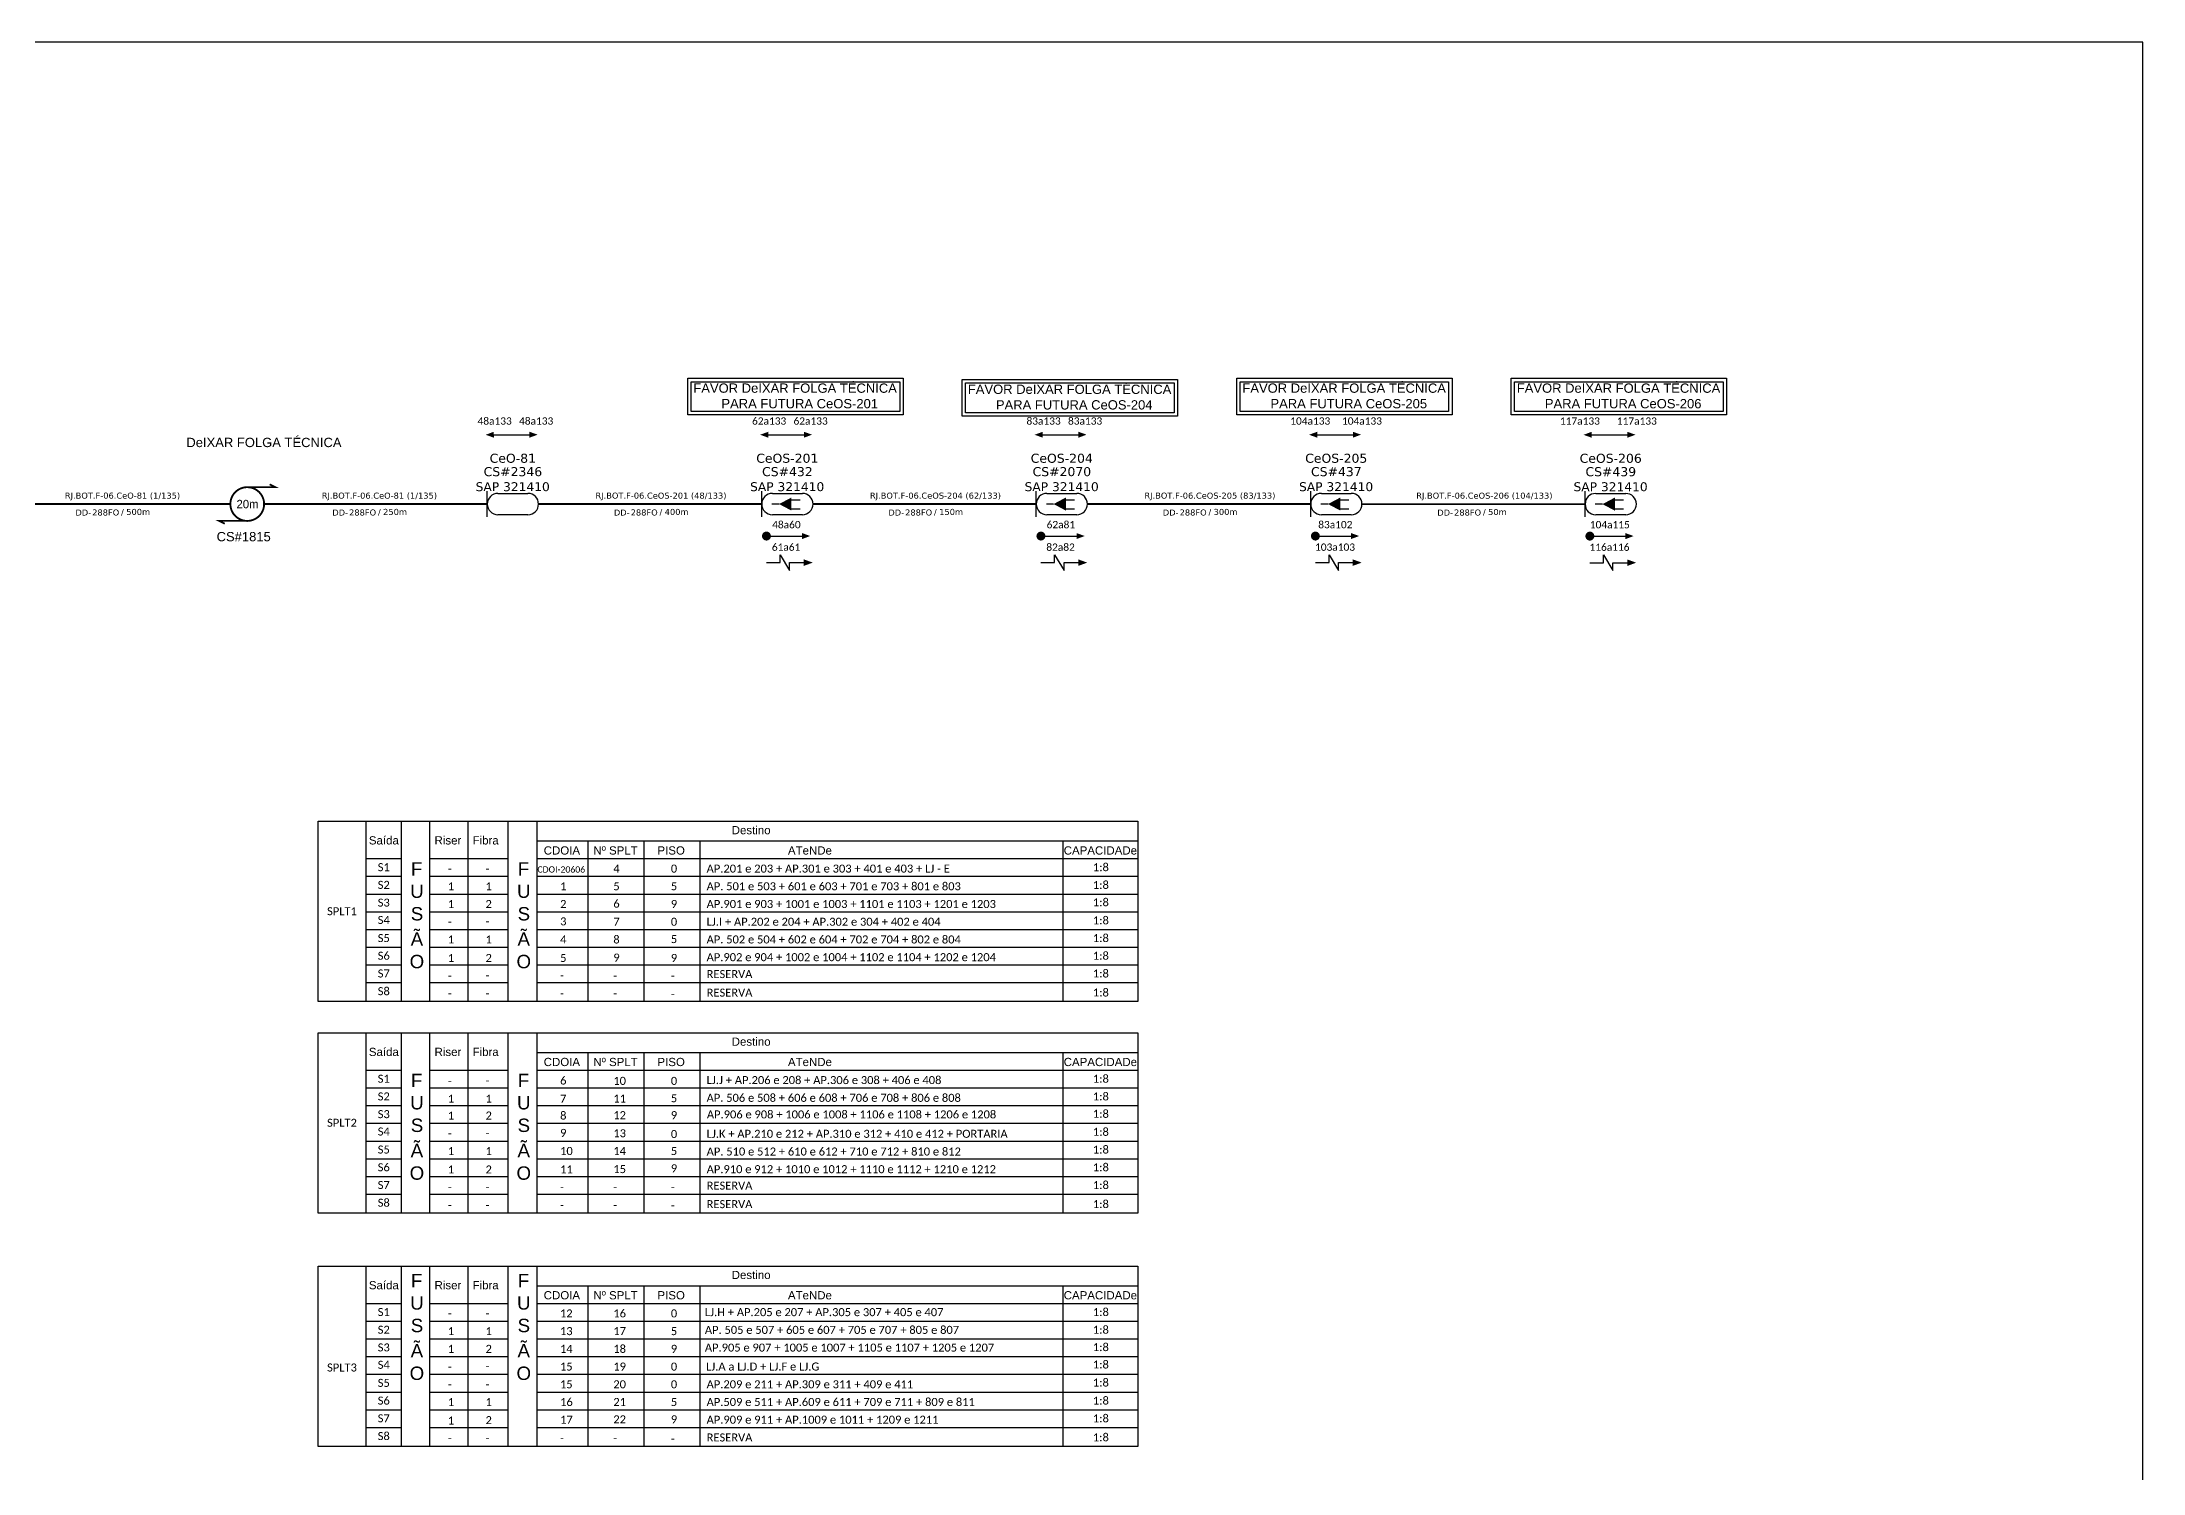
# Model space of a CAD drawing. Header units: metres. Extents: x -1286 to 468, y -500 to 94.
# Drawn here: x -915.8 to -445.1, y -226.3 to 94.2 of the extents above; entities that cross this region are included whole.
import ezdxf
from ezdxf.enums import TextEntityAlignment as Align

# ---------------------------------------------------------------- set-up
doc = ezdxf.new("R2010")
doc.units = ezdxf.units.M
for name, color, linetype in [('20.4-CEOS', 1, 'Continuous'), ('20.5-CABO AÉREO', 1, 'Continuous'), ('CEO', 1, 'Continuous'), ('SETA', 7, 'Continuous')]:
    doc.layers.add(name, color=color, linetype=linetype)
doc.layers.add('40.1-ETIQUETAS', color=1, linetype='Continuous', lineweight=20)
doc.styles.add('ARIAL', font='arial.ttf')
doc.styles.add('siredit', font='verdana.ttf')
doc.styles.add('WMF-Calibri0', font='calibri.ttf')
doc.linetypes.add('FENCELINE1', pattern='A,0.25,-0.1,[133,ltypeshp.shx,S=0.1,R=0,X=-0.1,Y=0],-0.1,1', length=1.45)

msp = doc.modelspace()

# ---------------------------------------------------------------- linework, layer by layer
at = {"color": 7}
for p, q in [((-853.91, -80.32), (-670.29, -80.32)), ((-853.91, -120.74), (-853.91, -80.32)), ((-843.24, -80.32), (-843.24, -120.74)), ((-835.36, -80.32), (-835.36, -120.74)), ((-828.89, -120.74), (-828.89, -80.32)), ((-820.44, -80.32), (-820.44, -120.74)), ((-811.42, -80.32), (-811.42, -120.74)), ((-804.94, -80.32), (-804.94, -120.74)), ((-804.94, -84.74), (-670.29, -84.74)), ((-793.54, -84.74), (-793.54, -120.74)), ((-780.97, -84.74), (-780.97, -120.74)), ((-768.42, -84.74), (-768.42, -120.74)), ((-687.08, -84.74), (-687.08, -120.74)), ((-670.29, -80.32), (-670.29, -120.74)), ((-843.24, -88.7), (-835.36, -88.7)), ((-828.89, -88.7), (-811.42, -88.7)), ((-804.94, -88.7), (-670.29, -88.7)), ((-843.24, -92.67), (-835.36, -92.67)), ((-828.89, -92.67), (-811.42, -92.67)), ((-804.94, -92.67), (-670.29, -92.67)), ((-843.24, -96.64), (-835.36, -96.64)), ((-828.89, -96.64), (-811.42, -96.64)), ((-804.94, -96.64), (-670.29, -96.64)), ((-843.24, -100.61), (-835.36, -100.61)), ((-828.89, -100.61), (-811.42, -100.61)), ((-804.94, -100.61), (-670.29, -100.61)), ((-843.24, -104.58), (-835.36, -104.58)), ((-828.89, -104.58), (-811.42, -104.58)), ((-804.94, -104.58), (-670.29, -104.58)), ((-843.24, -108.55), (-835.36, -108.55)), ((-843.24, -112.51), (-835.36, -112.51)), ((-828.89, -108.55), (-811.42, -108.55)), ((-828.89, -112.51), (-811.42, -112.51)), ((-804.94, -108.55), (-670.29, -108.55)), ((-804.94, -112.51), (-670.29, -112.51)), ((-843.24, -116.48), (-835.36, -116.48)), ((-828.89, -116.48), (-811.42, -116.48)), ((-804.94, -116.48), (-670.29, -116.48)), ((-670.29, -120.74), (-853.91, -120.74)), ((-853.91, -127.7), (-670.29, -127.7)), ((-853.91, -168.12), (-853.91, -127.7)), ((-843.24, -127.7), (-843.24, -168.12)), ((-835.36, -127.7), (-835.36, -168.12)), ((-828.89, -168.12), (-828.89, -127.7)), ((-820.44, -127.7), (-820.44, -168.12)), ((-811.42, -127.7), (-811.42, -168.12)), ((-804.94, -127.7), (-804.94, -168.12)), ((-670.29, -127.7), (-670.29, -168.12)), ((-843.24, -136.08), (-835.36, -136.08)), ((-828.89, -136.08), (-811.42, -136.08)), ((-804.94, -132.11), (-670.29, -132.11)), ((-804.94, -136.08), (-670.29, -136.08)), ((-793.54, -132.11), (-793.54, -168.12)), ((-780.97, -132.11), (-780.97, -168.12)), ((-768.42, -132.11), (-768.42, -168.12)), ((-687.08, -132.11), (-687.08, -168.12)), ((-843.24, -140.05), (-835.36, -140.05)), ((-828.89, -140.05), (-811.42, -140.05)), ((-804.94, -140.05), (-670.29, -140.05)), ((-843.24, -144.02), (-835.36, -144.02)), ((-828.89, -144.02), (-811.42, -144.02)), ((-804.94, -144.02), (-670.29, -144.02)), ((-843.24, -147.99), (-835.36, -147.99)), ((-828.89, -147.99), (-811.42, -147.99)), ((-804.94, -147.99), (-670.29, -147.99)), ((-843.24, -151.96), (-835.36, -151.96)), ((-828.89, -151.96), (-811.42, -151.96)), ((-804.94, -151.96), (-670.29, -151.96)), ((-843.24, -155.92), (-835.36, -155.92)), ((-843.24, -159.89), (-835.36, -159.89)), ((-828.89, -155.92), (-811.42, -155.92)), ((-828.89, -159.89), (-811.42, -159.89)), ((-804.94, -155.92), (-670.29, -155.92)), ((-804.94, -159.89), (-670.29, -159.89)), ((-843.24, -163.86), (-835.36, -163.86)), ((-828.89, -163.86), (-811.42, -163.86)), ((-804.94, -163.86), (-670.29, -163.86)), ((-670.29, -168.12), (-853.91, -168.12)), ((-853.91, -179.96), (-670.29, -179.96)), ((-853.91, -208.18), (-853.91, -179.96)), ((-853.91, -220.37), (-853.91, -179.96)), ((-843.24, -179.96), (-843.24, -208.18)), ((-843.24, -179.96), (-843.24, -220.37)), ((-835.36, -179.96), (-835.36, -208.18)), ((-835.36, -179.96), (-835.36, -220.37)), ((-828.89, -208.18), (-828.89, -179.96)), ((-828.89, -220.37), (-828.89, -179.96)), ((-820.44, -179.96), (-820.44, -208.18)), ((-820.44, -179.96), (-820.44, -220.37)), ((-811.42, -179.96), (-811.42, -208.18)), ((-811.42, -179.96), (-811.42, -220.37)), ((-804.94, -179.96), (-804.94, -220.37)), ((-670.29, -179.96), (-670.29, -208.18)), ((-670.29, -179.96), (-670.29, -220.37)), ((-804.94, -184.37), (-670.29, -184.37)), ((-793.54, -184.37), (-793.54, -208.18)), ((-793.54, -184.37), (-793.54, -220.37)), ((-780.97, -184.37), (-780.97, -208.18)), ((-780.97, -184.37), (-780.97, -220.37)), ((-768.42, -184.37), (-768.42, -208.18)), ((-768.42, -184.37), (-768.42, -220.37)), ((-687.08, -184.37), (-687.08, -208.18)), ((-687.08, -184.37), (-687.08, -220.37)), ((-843.24, -188.34), (-835.36, -188.34)), ((-843.24, -192.31), (-835.36, -192.31)), ((-828.89, -188.34), (-811.42, -188.34)), ((-828.89, -192.31), (-811.42, -192.31)), ((-804.94, -188.34), (-670.29, -188.34)), ((-804.94, -192.31), (-670.29, -192.31)), ((-843.24, -196.28), (-835.36, -196.28)), ((-828.89, -196.28), (-811.42, -196.28)), ((-804.94, -196.28), (-670.29, -196.28)), ((-843.24, -200.25), (-835.36, -200.25)), ((-828.89, -200.25), (-811.42, -200.25)), ((-804.94, -200.25), (-670.29, -200.25)), ((-843.24, -204.21), (-835.36, -204.21)), ((-828.89, -204.21), (-811.42, -204.21)), ((-804.94, -204.21), (-670.29, -204.21)), ((-843.24, -208.18), (-835.36, -208.18)), ((-843.24, -208.18), (-835.36, -208.18)), ((-828.89, -208.18), (-811.42, -208.18)), ((-804.94, -208.18), (-670.29, -208.18)), ((-843.24, -212.15), (-835.36, -212.15)), ((-843.24, -216.12), (-835.36, -216.12)), ((-828.89, -212.15), (-811.42, -212.15)), ((-828.89, -216.12), (-811.42, -216.12)), ((-804.94, -212.15), (-670.29, -212.15)), ((-804.94, -216.12), (-670.29, -216.12)), ((-670.29, -220.37), (-853.91, -220.37))]:
    msp.add_line(p, q, dxfattribs=at)
msp.add_lwpolyline([(-1286.07, -499.81), (-445.07, -499.81), (-445.07, 94.19), (-1286.07, 94.19)], close=True)
at = {"color": 7, "ltscale": 9e-07}
for points in [[(-771.14, 18.88), (-722.88, 18.88), (-722.88, 10.67), (-771.14, 10.67)], [(-648.13, 18.88), (-599.87, 18.88), (-599.87, 10.67), (-648.13, 10.67)], [(-586.64, 18.88), (-538.39, 18.88), (-538.39, 10.67), (-586.64, 10.67)], [(-770.37, 18.11), (-723.65, 18.11), (-723.65, 11.44), (-770.37, 11.44)], [(-709.64, 18.61), (-661.38, 18.61), (-661.38, 10.4), (-709.64, 10.4)], [(-708.87, 17.84), (-662.15, 17.84), (-662.15, 11.17), (-708.87, 11.17)], [(-647.36, 18.11), (-600.64, 18.11), (-600.64, 11.44), (-647.36, 11.44)], [(-585.87, 18.11), (-539.16, 18.11), (-539.16, 11.44), (-585.87, 11.44)]]:
    msp.add_lwpolyline(points, close=True, dxfattribs=at)
at = {"color": 7}
for points in [[(-814.59, 6.24), (-806.61, 6.24)], [(-753.09, 6.24), (-745.11, 6.24)], [(-691.59, 6.24), (-683.61, 6.24)], [(-630.09, 6.24), (-622.11, 6.24)], [(-568.59, 6.23), (-560.61, 6.23)], [(-753.5, -16.46), (-745.52, -16.46)], [(-692, -16.46), (-684.02, -16.46)], [(-630.5, -16.46), (-622.52, -16.46)], [(-569, -16.47), (-561.02, -16.47)], [(-750.44, -22.41), (-750.44, -20.64), (-748.33, -24.18), (-748.33, -22.41)], [(-688.94, -22.41), (-688.94, -20.64), (-686.83, -24.18), (-686.83, -22.41)], [(-627.44, -22.41), (-627.44, -20.64), (-625.33, -24.18), (-625.33, -22.41)], [(-565.94, -22.42), (-565.94, -20.65), (-563.83, -24.19), (-563.83, -22.42)]]:
    msp.add_lwpolyline(points, dxfattribs=at)
at = {"color": 7, "const_width": 0.394}
for points in [[(-869.84, -5.51), (-863.54, -5.51), (-864.8, -4.88)], [(-869.84, -13.07), (-876.14, -13.07), (-874.88, -13.7)]]:
    msp.add_lwpolyline(points, dxfattribs=at)
at = {"color": 7}
for points, const_width in [([(-869.84, -5.51, 1.000012), (-869.84, -13.07, 0.999978)], 0.42), ([(-754, -16.46, 1), (-753, -16.46, 1)], 1), ([(-692.5, -16.46, 1), (-691.5, -16.46, 1)], 1), ([(-631, -16.46, 1), (-630, -16.46, 1)], 1), ([(-569.5, -16.47, 1), (-568.5, -16.47, 1)], 1)]:
    msp.add_lwpolyline(points, format="xyb", close=True, dxfattribs=dict(at, const_width=const_width))
at = {"layer": '20.4-CEOS', "color": 7}
for p, q in [((-813.67, -6.9), (-806.96, -6.9)), ((-752.17, -6.9), (-745.46, -6.9)), ((-690.67, -6.9), (-683.96, -6.9)), ((-629.17, -6.9), (-622.46, -6.9)), ((-567.67, -6.91), (-560.96, -6.91)), ((-806.96, -11.69), (-813.67, -11.69)), ((-745.46, -11.69), (-752.17, -11.69)), ((-683.96, -11.69), (-690.67, -11.69)), ((-622.46, -11.69), (-629.17, -11.69)), ((-560.96, -11.7), (-567.67, -11.7))]:
    msp.add_line(p, q, dxfattribs=at)
for points in [[(-816.06, -12.18), (-816.06, -6.41)], [(-754.56, -12.18), (-754.56, -6.41)], [(-750.67, -9.29), (-752.28, -9.29)], [(-748.02, -8.34), (-745.98, -8.34)], [(-693.06, -12.18), (-693.06, -6.41)], [(-689.17, -9.29), (-690.78, -9.29)], [(-686.52, -8.34), (-684.48, -8.34)], [(-631.56, -12.18), (-631.56, -6.41)], [(-627.67, -9.29), (-629.28, -9.29)], [(-625.02, -8.34), (-622.98, -8.34)], [(-570.06, -12.19), (-570.06, -6.42)], [(-566.17, -9.31), (-567.78, -9.31)], [(-563.52, -8.36), (-561.48, -8.36)], [(-748.02, -10.34), (-745.98, -10.34)], [(-686.52, -10.34), (-684.48, -10.34)], [(-625.02, -10.34), (-622.98, -10.34)], [(-563.52, -10.35), (-561.48, -10.35)]]:
    msp.add_lwpolyline(points, dxfattribs=at)
for points in [[(-750.67, -9.29, 0, 2.95, 0), (-747.89, -9.29, 2.95, 2.95, 0)], [(-689.17, -9.29, 0, 2.95, 0), (-686.39, -9.29, 2.95, 2.95, 0)], [(-627.67, -9.29, 0, 2.95, 0), (-624.89, -9.29, 2.95, 2.95, 0)], [(-566.17, -9.31, 0, 2.95, 0), (-563.39, -9.31, 2.95, 2.95, 0)]]:
    msp.add_lwpolyline(points, format="xyseb", dxfattribs=at)
for centre, start, end in [((-813.67, -9.29), 90, 270), ((-806.96, -9.29), 270, 90), ((-752.17, -9.29), 90, 270), ((-745.46, -9.29), 270, 90), ((-690.67, -9.29), 90, 270), ((-683.96, -9.29), 270, 90), ((-629.17, -9.29), 90, 270), ((-622.46, -9.29), 270, 90), ((-567.67, -9.31), 90, 270), ((-560.96, -9.31), 270, 90)]:
    msp.add_arc(centre, 2.39, start, end, dxfattribs=at)
at = {"layer": '20.5-CABO AÉREO', "color": 7, "ltscale": 8, "const_width": 0.4}
for points in [[(-923.62, -9.29), (-873.62, -9.29)], [(-866.06, -9.29), (-816.06, -9.29)], [(-804.56, -9.29), (-754.56, -9.29)], [(-743.06, -9.29), (-693.06, -9.29)], [(-681.56, -9.29), (-631.56, -9.29)], [(-620.06, -9.31), (-570.06, -9.31)]]:
    msp.add_lwpolyline(points, dxfattribs=at)
at = {"layer": 'SETA', "color": 7}
for points in [[(-753.5, -22.41), (-750.44, -22.41)], [(-748.33, -22.41), (-745.13, -22.41)], [(-692, -22.41), (-688.94, -22.41)], [(-686.83, -22.41), (-683.63, -22.41)], [(-630.5, -22.41), (-627.44, -22.41)], [(-625.33, -22.41), (-622.13, -22.41)], [(-569, -22.42), (-565.94, -22.42)], [(-563.83, -22.42), (-560.63, -22.42)]]:
    msp.add_lwpolyline(points, dxfattribs=at)
for points in [[(-814.58, 5.57), (-816.42, 6.23), (-814.59, 6.9)], [(-806.61, 6.9), (-804.77, 6.25), (-806.6, 5.57)], [(-753.08, 5.57), (-754.92, 6.23), (-753.09, 6.9)], [(-745.11, 6.9), (-743.27, 6.25), (-745.1, 5.57)], [(-691.58, 5.57), (-693.42, 6.23), (-691.59, 6.9)], [(-683.61, 6.9), (-681.77, 6.25), (-683.6, 5.57)], [(-630.08, 5.57), (-631.92, 6.23), (-630.09, 6.9)], [(-622.11, 6.9), (-620.27, 6.25), (-622.1, 5.57)], [(-568.58, 5.56), (-570.42, 6.22), (-568.59, 6.89)], [(-560.61, 6.89), (-558.77, 6.24), (-560.6, 5.56)], [(-745.52, -15.79), (-743.69, -16.45), (-745.52, -17.13)], [(-684.02, -15.79), (-682.19, -16.45), (-684.02, -17.13)], [(-622.52, -15.79), (-620.69, -16.45), (-622.52, -17.13)], [(-561.02, -15.8), (-559.19, -16.46), (-561.02, -17.14)], [(-745.13, -21.68), (-743.12, -22.41), (-745.13, -23.14)], [(-683.63, -21.68), (-681.62, -22.41), (-683.63, -23.14)], [(-622.13, -21.68), (-620.12, -22.41), (-622.13, -23.14)], [(-560.63, -21.69), (-558.62, -22.42), (-560.63, -23.16)]]:
    msp.add_solid(points, dxfattribs=at)

# ---------------------------------------------------------------- texts
at = {"color": 7, "style": 'ARIAL'}
for s, height, p in [('FAVOR DeIXAR FOLGA TÉCNICA', 2.0835, (-769.88, 15.64)), ('PARA FUTURA CeOS-201', 2.0835, (-763.59, 12.16)), ('FAVOR DeIXAR FOLGA TÉCNICA', 2.0835, (-708.38, 15.38)), ('FAVOR DeIXAR FOLGA TÉCNICA', 2.0835, (-646.86, 15.64)), ('PARA FUTURA CeOS-205', 2.0835, (-640.57, 12.16)), ('FAVOR DeIXAR FOLGA TÉCNICA', 2.0835, (-585.38, 15.64)), ('PARA FUTURA CeOS-206', 2.0835, (-579.09, 12.16)), ('PARA FUTURA CeOS-204', 2.0835, (-702.09, 11.89)), ('DeIXAR FOLGA TÉCNICA', 2.0835, (-883.48, 3.47)), ('CS#1815', 2.083, (-876.7, -17.63))]:
    msp.add_text(s, height=height, rotation=359.9867, dxfattribs=at).set_placement(p)
at = {"color": 7}
msp.add_text('20m', height=1.89, dxfattribs=at).set_placement((-872.24, -10.24))
at = {"color": 7, "style": 'ARIAL'}
for s, p in [('Saída', (-839.23, -84.62)), ('Riser', (-824.87, -84.62)), ('Fibra', (-816.42, -84.62)), ('Destino', (-756.93, -82.33)), ('CDOIA', (-799.34, -86.88)), ('Nº SPLT', (-787.31, -86.88)), ('PISO', (-774.85, -86.88)), ('ATeNDe', (-743.76, -86.88)), ('CAPACIDADe', (-678.68, -86.88)), ('Saída', (-839.23, -132)), ('Riser', (-824.87, -132)), ('Fibra', (-816.42, -132)), ('Destino', (-756.93, -129.7)), ('CDOIA', (-799.34, -134.26)), ('Nº SPLT', (-787.31, -134.26)), ('PISO', (-774.85, -134.26)), ('ATeNDe', (-743.76, -134.26)), ('CAPACIDADe', (-678.68, -134.26)), ('Saída', (-839.23, -184.25)), ('Riser', (-824.87, -184.25)), ('Fibra', (-816.42, -184.25)), ('Destino', (-756.93, -181.96)), ('CDOIA', (-799.34, -186.51)), ('Nº SPLT', (-787.31, -186.51)), ('PISO', (-774.85, -186.51)), ('ATeNDe', (-743.76, -186.51)), ('CAPACIDADe', (-678.68, -186.51))]:
    msp.add_text(s, height=1.84, dxfattribs=at).set_placement(p, align=Align.MIDDLE_CENTER)
at = {"color": 7, "linetype": 'Continuous', "style": 'ARIAL'}
for s, p in [('F', (-833.17, -92.51)), ('F', (-809.23, -92.51)), ('U', (-833.33, -97.51)), ('U', (-809.39, -97.51)), ('S', (-833.2, -102.56)), ('S', (-809.26, -102.56)), ('Ã', (-833.22, -108.21)), ('Ã', (-809.28, -108.21)), ('O', (-833.45, -113.26)), ('O', (-809.51, -113.26)), ('F', (-833.17, -139.89)), ('F', (-809.23, -139.89)), ('U', (-833.33, -144.89)), ('U', (-809.39, -144.89)), ('S', (-833.2, -149.94)), ('S', (-809.26, -149.94)), ('Ã', (-833.22, -155.58)), ('Ã', (-809.28, -155.58)), ('O', (-833.45, -160.64)), ('O', (-809.51, -160.64)), ('F', (-833.17, -184.73)), ('F', (-809.23, -184.73)), ('U', (-833.33, -189.73)), ('U', (-809.39, -189.73)), ('S', (-833.2, -194.78)), ('S', (-809.26, -194.78)), ('Ã', (-833.22, -200.42)), ('Ã', (-809.28, -200.42)), ('O', (-833.45, -205.48)), ('O', (-809.51, -205.48))]:
    msp.add_text(s, height=3, dxfattribs=at).set_placement(p)
at = {"color": 7, "style": 'WMF-Calibri0'}
for s, height, p in [('-', 1.79, (-824.89, -91.84)), ('1', 1.79, (-824.89, -95.8)), ('-', 1.79, (-816.44, -91.84)), ('1', 1.79, (-816.44, -95.8)), ('CDOI-20606', 1.4, (-804.82, -91.84)), ('1', 1.79, (-799.73, -95.8)), ('4', 1.79, (-787.81, -91.84)), ('5', 1.79, (-787.81, -95.8)), ('0', 1.79, (-774.92, -91.84)), ('5', 1.79, (-774.92, -95.8)), ('AP.201 e 203 + AP.301 e 303 + 401 e 403 + LJ - E', 1.7927, (-766.91, -91.84)), ('AP. 501 e 503 + 601 e 603 + 701 e 703 + 801 e 803', 1.7927, (-766.91, -95.8)), ('1', 1.79, (-824.89, -99.77)), ('2', 1.79, (-816.44, -99.77)), ('2', 1.79, (-799.73, -99.77)), ('6', 1.79, (-787.81, -99.69)), ('9', 1.79, (-774.92, -99.77)), ('AP.901 e 903 + 1001 e 1003 + 1101 e 1103 + 1201 e 1203', 1.7927, (-766.91, -99.77)), ('-', 1.79, (-824.89, -103.74)), ('-', 1.79, (-816.44, -103.66)), ('3', 1.79, (-799.73, -103.66)), ('7', 1.79, (-787.81, -103.74)), ('0', 1.79, (-774.92, -103.74)), ('LJ.I + AP.202 e 204 + AP.302 e 304 + 402 e 404', 1.7927, (-766.91, -103.74)), ('1', 1.79, (-824.89, -107.71)), ('1', 1.79, (-816.44, -107.71)), ('4', 1.79, (-799.73, -107.71)), ('8', 1.79, (-787.81, -107.71)), ('5', 1.79, (-774.92, -107.63)), ('AP. 502 e 504 + 602 e 604 + 702 e 704 + 802 e 804', 1.7927, (-766.91, -107.71)), ('1', 1.79, (-824.89, -111.85)), ('2', 1.79, (-816.44, -111.85)), ('5', 1.79, (-799.73, -111.85)), ('9', 1.79, (-787.81, -111.77)), ('9', 1.79, (-774.92, -111.85)), ('AP.902 e 904 + 1002 e 1004 + 1102 e 1104 + 1202 e 1204', 1.7927, (-766.91, -111.68)), ('-', 1.79, (-824.89, -115.82)), ('-', 1.79, (-816.44, -115.74)), ('-', 1.79, (-799.73, -115.74)), ('-', 1.79, (-787.81, -115.82)), ('-', 1.79, (-774.92, -115.82)), ('RESERVA', 1.793, (-766.9, -115.47)), ('-', 1.79, (-824.89, -119.79)), ('-', 1.79, (-816.44, -119.79)), ('-', 1.79, (-799.73, -119.79)), ('-', 1.79, (-787.81, -119.79)), ('-', 1.79, (-774.92, -119.9)), ('RESERVA', 1.793, (-766.9, -119.62)), ('-', 1.79, (-824.89, -139.39)), ('-', 1.79, (-816.44, -139.31)), ('6', 1.79, (-799.73, -139.31)), ('10', 1.793, (-787.81, -139.39)), ('0', 1.79, (-774.92, -139.39)), ('LJ.J + AP.206 e 208 + AP.306 e 308 + 406 e 408', 1.7927, (-766.91, -139.21)), ('1', 1.79, (-824.89, -143.36)), ('1', 1.79, (-824.89, -147.15)), ('2', 1.79, (-816.44, -147.15)), ('1', 1.79, (-816.44, -143.36)), ('8', 1.79, (-799.73, -147.15)), ('7', 1.79, (-799.73, -143.36)), ('11', 1.793, (-787.81, -143.36)), ('12', 1.793, (-787.81, -147.07)), ('5', 1.79, (-774.92, -143.28)), ('9', 1.79, (-774.92, -147.07)), ('AP. 506 e 508 + 606 e 608 + 706 e 708 + 806 e 808', 1.7927, (-766.91, -143.18)), ('AP.906 e 908 + 1006 e 1008 + 1106 e 1108 + 1206 e 1208', 1.7927, (-766.85, -146.9)), ('-', 1.79, (-824.89, -151.12)), ('-', 1.79, (-816.44, -151.04)), ('9', 1.79, (-799.73, -151.04)), ('13', 1.793, (-787.81, -151.12)), ('0', 1.79, (-774.92, -151.29)), ('LJ.K + AP.210 e 212 + AP.310 e 312 + 410 e 412 + PORTARIA', 1.7927, (-766.9, -151.24)), ('1', 1.79, (-824.89, -155.09)), ('1', 1.79, (-816.44, -155.09)), ('10', 1.793, (-799.73, -155.09)), ('14', 1.793, (-787.81, -155.09)), ('5', 1.79, (-774.92, -155.09)), ('AP. 510 e 512 + 610 e 612 + 710 e 712 + 810 e 812', 1.7927, (-766.9, -155.21)), ('1', 1.79, (-824.89, -159.23)), ('2', 1.79, (-816.44, -159.23)), ('11', 1.793, (-799.73, -159.23)), ('15', 1.793, (-787.81, -159.15)), ('9', 1.79, (-774.92, -158.98)), ('AP.910 e 912 + 1010 e 1012 + 1110 e 1112 + 1210 e 1212', 1.7927, (-766.9, -159.17)), ('-', 1.79, (-824.89, -163.2)), ('-', 1.79, (-816.44, -163.12)), ('-', 1.79, (-799.73, -163.12)), ('-', 1.79, (-787.81, -163.2)), ('-', 1.79, (-774.92, -163.2)), ('RESERVA', 1.793, (-766.9, -162.85)), ('-', 1.79, (-824.89, -167.17)), ('-', 1.79, (-816.44, -167.17)), ('-', 1.79, (-799.73, -167.17)), ('-', 1.79, (-787.81, -167.17)), ('-', 1.79, (-774.92, -167.28)), ('RESERVA', 1.793, (-766.9, -167)), ('-', 1.79, (-824.89, -191.47)), ('-', 1.79, (-816.44, -191.47)), ('12', 1.793, (-799.77, -191.47)), ('16', 1.793, (-787.81, -191.47)), ('0', 1.79, (-774.92, -191.47)), ('LJ.H + AP.205 e 207 + AP.305 e 307 + 405 e 407', 1.7927, (-767.3, -191.19)), ('1', 1.79, (-824.89, -195.44)), ('1', 1.79, (-824.89, -199.41)), ('2', 1.79, (-816.44, -199.41)), ('1', 1.79, (-816.44, -195.44)), ('13', 1.793, (-799.77, -195.44)), ('14', 1.793, (-799.77, -199.41)), ('17', 1.793, (-787.81, -195.44)), ('18', 1.793, (-787.81, -199.41)), ('5', 1.79, (-774.92, -195.44)), ('9', 1.79, (-774.92, -199.41)), ('AP. 505 e 507 + 605 e 607 + 705 e 707 + 805 e 807', 1.7927, (-767.3, -195.16)), ('AP.905 e 907 + 1005 e 1007 + 1105 e 1107 + 1205 e 1207', 1.7927, (-767.3, -199.13)), ('-', 1.79, (-816.44, -203.3)), ('15', 1.793, (-799.77, -203.38)), ('19', 1.793, (-787.81, -203.38)), ('0', 1.79, (-774.92, -203.38)), ('LJ.A a LJ.D + LJ.F e LJ.G ', 1.7927, (-767.04, -203.37)), ('-', 1.79, (-824.89, -203.38)), ('-', 1.79, (-824.89, -207.35)), ('-', 1.79, (-816.44, -207.35)), ('15', 1.793, (-799.77, -207.35)), ('20', 1.793, (-787.81, -207.35)), ('0', 1.79, (-774.92, -207.35)), ('AP.209 e 211 + AP.309 e 311 + 409 e 411', 1.7927, (-766.91, -207.35)), ('1', 1.79, (-824.89, -211.31)), ('1', 1.79, (-816.44, -211.31)), ('16', 1.793, (-799.73, -211.31)), ('21', 1.793, (-787.81, -211.31)), ('5', 1.79, (-774.92, -211.31)), ('AP.509 e 511 + AP.609 e 611 + 709 e 711 + 809 e 811', 1.7927, (-766.91, -211.31)), ('1', 1.79, (-824.89, -215.46)), ('2', 1.79, (-816.44, -215.38)), ('17', 1.793, (-799.73, -215.28)), ('22', 1.793, (-787.81, -215.2)), ('9', 1.79, (-774.92, -215.2)), ('AP.909 e 911 + AP.1009 e 1011 + 1209 e 1211', 1.7927, (-766.91, -215.28)), ('-', 1.79, (-824.89, -219.42)), ('-', 1.79, (-816.44, -219.42)), ('-', 1.79, (-799.73, -219.42)), ('-', 1.79, (-787.81, -219.42)), ('-', 1.79, (-774.92, -219.54)), ('RESERVA', 1.793, (-766.9, -219.26))]:
    msp.add_text(s, height=height, dxfattribs=at).set_placement(p)
at = {"color": 7, "lineweight": 0, "style": 'WMF-Calibri0', "flags": 8}
for tag, p, s in [('S1', (-840.6, -91.52), 'S1'), ('S2', (-840.6, -95.49), 'S2'), ('1:8', (-680.36, -91.52), '1:8'), ('1:8', (-680.36, -95.49), '1:8'), ('S3', (-840.6, -99.46), 'S3'), ('1:8', (-680.36, -99.38), '1:8'), ('SPLT1', (-851.95, -101.39), 'XX'), ('S4', (-840.6, -103.35), 'S4'), ('1:8', (-680.36, -103.43), '1:8'), ('S5', (-840.6, -107.4), 'S5'), ('1:8', (-680.36, -107.4), '1:8'), ('S6', (-840.6, -111.36), 'S6'), ('1:8', (-680.36, -111.36), '1:8'), ('S7', (-840.6, -115.33), 'S7'), ('S8', (-840.6, -119.3), 'S8'), ('1:8', (-680.36, -115.33), '1:8'), ('1:8', (-680.36, -119.59), '1:8'), ('S1', (-840.6, -138.9), 'S1'), ('S2', (-840.6, -142.87), 'S2'), ('1:8', (-680.36, -138.9), '1:8'), ('1:8', (-680.36, -142.87), '1:8'), ('S3', (-840.6, -146.84), 'S3'), ('1:8', (-680.36, -146.76), '1:8'), ('SPLT2', (-851.95, -148.77), 'XX'), ('S4', (-840.6, -150.73), 'S4'), ('1:8', (-680.36, -150.8), '1:8'), ('S5', (-840.6, -154.77), 'S5'), ('1:8', (-680.36, -154.77), '1:8'), ('S6', (-840.6, -158.74), 'S6'), ('1:8', (-680.36, -158.74), '1:8'), ('S7', (-840.6, -162.71), 'S7'), ('1:8', (-680.36, -162.71), '1:8'), ('S8', (-840.6, -166.68), 'S8'), ('1:8', (-680.36, -166.97), '1:8'), ('S1', (-840.6, -191.16), 'S1'), ('1:8', (-680.36, -191.16), '1:8'), ('S2', (-840.6, -195.13), 'S2'), ('S3', (-840.6, -199.09), 'S3'), ('1:8', (-680.36, -195.13), '1:8'), ('1:8', (-680.36, -199.02), '1:8'), ('SPLT3', (-851.95, -203.59), 'XX'), ('S4', (-840.6, -202.98), 'S4'), ('1:8', (-680.36, -202.91), '1:8'), ('S5', (-840.6, -207.03), 'S5'), ('1:8', (-680.36, -206.95), '1:8'), ('S6', (-840.6, -211), 'S6'), ('1:8', (-680.36, -211), '1:8'), ('S7', (-840.6, -214.97), 'S7'), ('1:8', (-680.36, -214.97), '1:8'), ('S8', (-840.6, -218.94), 'S8'), ('1:8', (-680.36, -219.22), '1:8')]:
    msp.add_attdef(tag, p, s, height=1.793, dxfattribs=at)
at = {"layer": '20.4-CEOS', "color": 7, "style": 'siredit'}
for s, height, p in [('SAP 321410', 2, (-810.36, -5.4)), ('CS#2346', 2.028, (-810.31, -2.03)), ('SAP 321410', 2, (-748.86, -5.4)), ('CS#432', 2.028, (-748.81, -2.03)), ('SAP 321410', 2, (-687.36, -5.4)), ('CS#2070', 2.028, (-687.31, -2.03)), ('SAP 321410', 2, (-625.86, -5.4)), ('CS#437', 2.028, (-625.81, -2.03)), ('SAP 321410', 2, (-564.36, -5.41)), ('CS#439', 2.028, (-564.31, -2.04))]:
    msp.add_text(s, height=height, dxfattribs=at).set_placement(p, align=Align.MIDDLE_CENTER)
at = {"layer": '40.1-ETIQUETAS', "color": 7, "linetype": 'FENCELINE1', "style": 'siredit'}
for s, p in [('RJ.BOT.F-06.CeO-81 (1/135)', (-897.79, -7.4)), ('RJ.BOT.F-06.CeO-81 (1/135)', (-840.23, -7.4)), ('RJ.BOT.F-06.CeOS-201 (48/133)', (-777.14, -7.4)), ('RJ.BOT.F-06.CeOS-204 (62/133)', (-715.64, -7.4)), ('RJ.BOT.F-06.CeOS-205 (83/133)', (-654.14, -7.4)), ('RJ.BOT.F-06.CeOS-206 (104/133)', (-592.64, -7.41))]:
    msp.add_text(s, height=1.35, dxfattribs=at).set_placement(p, align=Align.MIDDLE_CENTER)
for s, p in [('DD-', (-904.81, -11.2)), ('288FO', (-898.52, -11.18)), ('DD-', (-847.25, -11.2)), ('288FO', (-840.96, -11.18)), ('DD-', (-784.16, -11.2)), ('288FO', (-777.87, -11.18)), ('DD-', (-722.66, -11.2)), ('288FO', (-716.37, -11.18)), ('DD-', (-661.16, -11.2)), ('288FO', (-654.87, -11.18)), ('DD-', (-599.66, -11.21)), ('288FO', (-593.37, -11.19))]:
    msp.add_text(s, height=1.35, dxfattribs=at).set_placement(p, align=Align.MIDDLE_RIGHT)
at = {"layer": '40.1-ETIQUETAS', "color": 7, "style": 'siredit'}
for p in [(-897.48, -11.05), (-839.92, -11.05), (-776.84, -11.05), (-715.34, -11.05), (-653.84, -11.05), (-592.34, -11.07)]:
    msp.add_text('/', height=1.35, dxfattribs=at).set_placement(p, align=Align.MIDDLE_RIGHT)
at = {"layer": '40.1-ETIQUETAS', "color": 7, "linetype": 'FENCELINE1', "style": 'siredit'}
for s, p in [('500m', (-896.95, -11.05)), ('250m', (-839.39, -11.05)), ('400m', (-776.3, -11.05)), ('150m', (-714.8, -11.05)), ('300m', (-653.3, -11.05)), ('50m', (-591.8, -11.07))]:
    msp.add_text(s, height=1.35, dxfattribs=at).set_placement(p, align=Align.MIDDLE_LEFT)
at = {"layer": '40.1-ETIQUETAS', "color": 7, "char_height": 1.633, "width": 27.8947, "attachment_point": 5, "style": 'ARIAL'}
for s, insert in [('{\\fCalibri|b0|i0|c0|p34;48a133}', (-814.4, 9.3)), ('{\\fCalibri|b0|i0|c0|p34;48a133}', (-805.1, 9.3)), ('{\\fCalibri|b0|i0|c0|p34;62a133}', (-752.9, 9.3)), ('{\\fCalibri|b0|i0|c0|p34;62a133}', (-743.6, 9.3)), ('{\\fCalibri|b0|i0|c0|p34;83a133}', (-691.4, 9.3)), ('{\\fCalibri|b0|i0|c0|p34;83a133}', (-682.1, 9.3)), ('{\\fCalibri|b0|i0|c0|p34;104a133}', (-631.65, 9.3)), ('{\\fCalibri|b0|i0|c0|p34;104a133}', (-620.06, 9.3)), ('{\\fCalibri|b0|i0|c0|p34;117a133}', (-571.23, 9.29)), ('{\\fCalibri|b0|i0|c0|p34;117a133}', (-558.47, 9.29)), ('{\\fCalibri|b0|i0|c0|p34;48a60}', (-749.03, -13.91)), ('{\\fCalibri|b0|i0|c0|p34;62a81}', (-687.53, -13.91)), ('{\\fCalibri|b0|i0|c0|p34;83a102}', (-626.03, -13.91)), ('{\\fCalibri|b0|i0|c0|p34;104a115}', (-564.53, -13.92)), ('{\\fCalibri|b0|i0|c0|p34;61a61}', (-749.1, -18.95)), ('{\\fCalibri|b0|i0|c0|p34;82a82}', (-687.6, -18.95)), ('{\\fCalibri|b0|i0|c0|p34;103a103}', (-626.1, -18.95)), ('{\\fCalibri|b0|i0|c0|p34;116a116}', (-564.6, -18.96))]:
    msp.add_mtext(s, dxfattribs=dict(at, insert=insert))
at = {"layer": 'CEO', "color": 7, "style": 'siredit'}
for s, p in [('CeO-81', (-810.33, 0.97)), ('CeOS-201', (-748.83, 0.97)), ('CeOS-204', (-687.33, 0.97)), ('CeOS-205', (-625.83, 0.97)), ('CeOS-206', (-564.33, 0.96))]:
    msp.add_text(s, height=2.028, dxfattribs=at).set_placement(p, align=Align.MIDDLE_CENTER)

doc.saveas('drawing.dxf')
